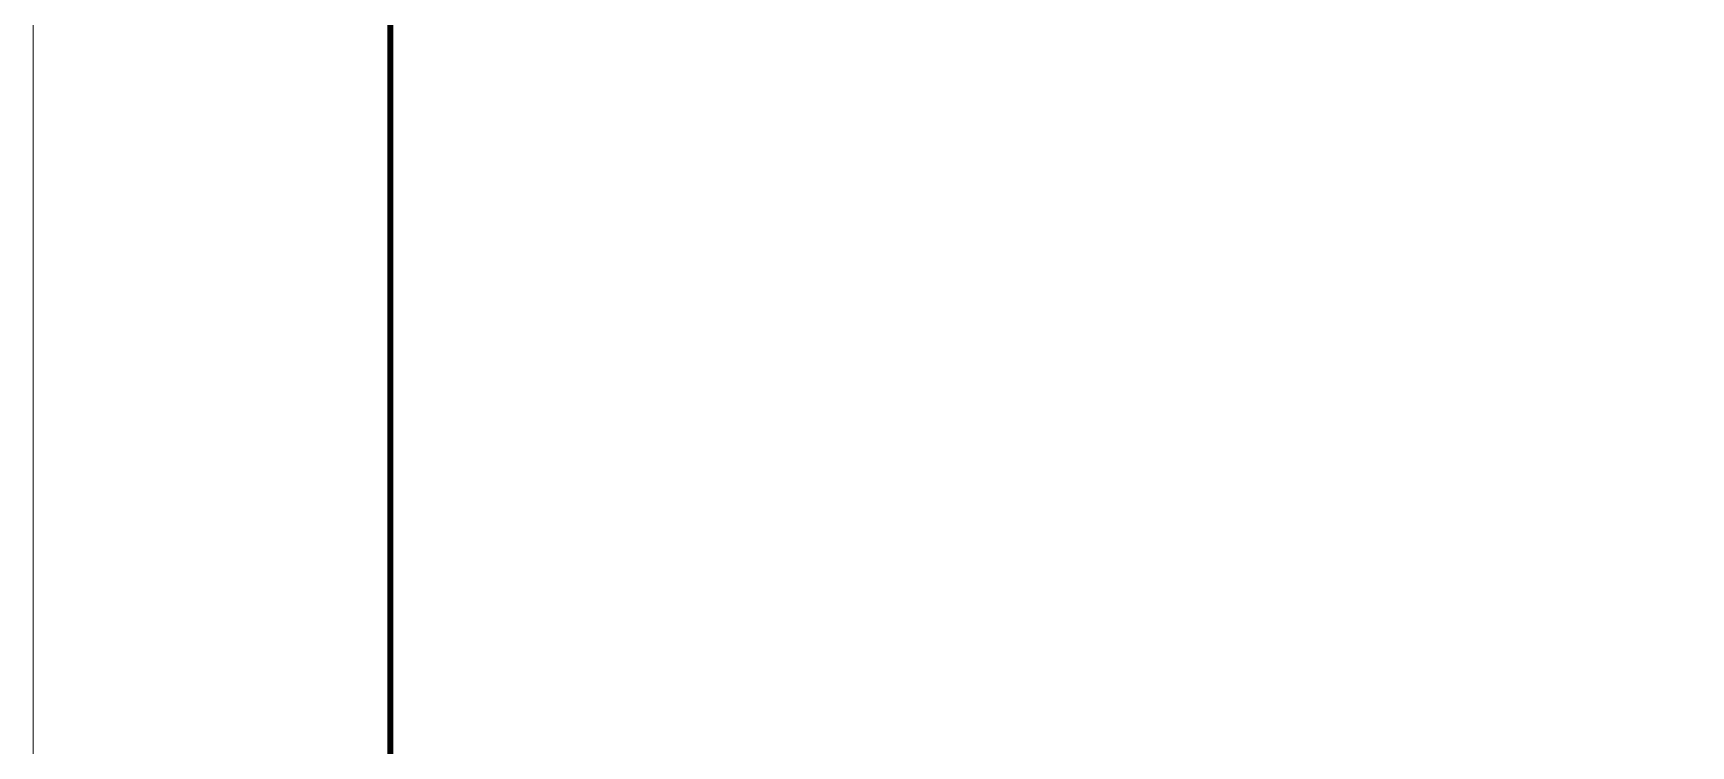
# Model space of a CAD drawing. Header units: millimetres. Extents: x 1890 to 1974, y 863 to 921.8.
# Drawn here: x 1890.03 to 1917.88, y 880.32 to 892.29 of the extents above; entities that cross this region are included whole.
import ezdxf
from ezdxf.enums import TextEntityAlignment as Align

# ---------------------------------------------------------------- set-up
doc = ezdxf.new("R2010")
doc.units = ezdxf.units.MM
doc.layers.add('图框', color=1, linetype='Continuous', lineweight=9)
doc.styles.add('ARIAL', font='arial.ttf')
doc.styles.add('STYLE-ARIAL_NARROW', font='ARIALN.TTF')

# ---------------------------------------------------------------- blocks, each defined once
blk = doc.blocks.new('HDMD.HDM.TK..N55横断面模板20250309')
at = {"layer": '图框', "color": 1, "linetype": 'Continuous'}
blk.add_lwpolyline([(-32.8, -13.6), (34.4, -13.6), (34.4, 33.44), (-32.8, 33.44)], close=True, dxfattribs=at)
at = {"layer": '图框', "color": 1, "linetype": 'Continuous', "const_width": 0.08}
blk.add_lwpolyline([(-28, -12), (32.8, -12), (32.8, 31.84), (-28, 31.84)], close=True, dxfattribs=at)
at = {"layer": '图框', "color": 7, "style": 'ARIAL'}
blk.add_attdef('milage', text='', height=0.7, dxfattribs=at).set_placement((0, 29.069), align=Align.MIDDLE_CENTER)
at = {"layer": '图框', "color": 0, "style": 'STYLE-ARIAL_NARROW'}
blk.add_attdef('SC', text='', height=0.32, dxfattribs=at).set_placement((20, -11.5), align=Align.MIDDLE_CENTER)

msp = doc.modelspace()

# ---------------------------------------------------------------- block references
at = {"layer": '图框', "color": 0, "lineweight": 0, "xscale": 1.25, "yscale": 1.25, "zscale": 1.25}
msp.add_blockref('HDMD.HDM.TK..N55横断面模板20250309', (1931.035, 880.025), dxfattribs=at)

doc.saveas('drawing.dxf')
